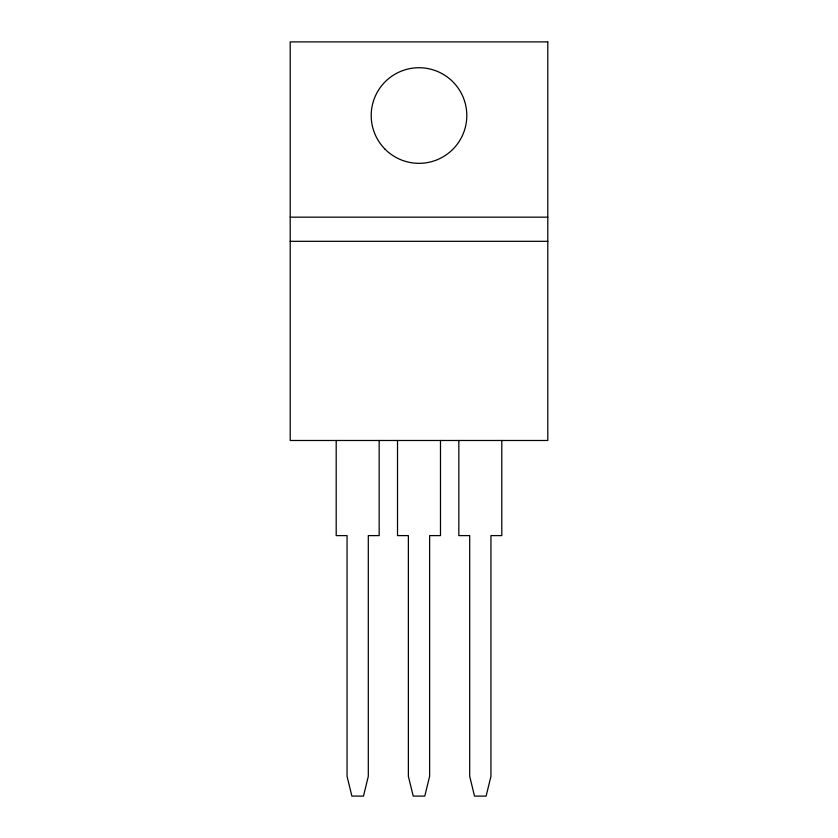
<?xml version="1.0" encoding="UTF-8"?>
<svg xmlns="http://www.w3.org/2000/svg" width="838" height="838" viewBox="0 0 838 838"><rect width="100%" height="100%" fill="white"/><g stroke="black" fill="none" stroke-linecap="round" stroke-linejoin="round"><path stroke-width="1.26" d="M290.199 217.168L547.801 217.168M290.199 241.313L547.801 241.313M501.805 440.484L501.805 535.608L490.942 535.608L490.942 776.323L486.113 796.1L474.528 796.1L469.699 776.323L469.699 535.608L458.836 535.608L458.836 440.484M440.484 440.484L440.484 535.608L429.622 535.608L429.622 776.323L424.793 796.1L413.207 796.1L408.378 776.323L408.378 535.608L397.516 535.608L397.516 440.484M379.164 440.484L379.164 535.608L368.301 535.608L368.301 776.323L363.472 796.1L351.887 796.1L347.058 776.323L347.058 535.608L336.195 535.608L336.195 440.484M547.801 41.9L290.199 41.9L290.199 440.484L547.801 440.484L547.801 41.9M385.197 149.332A47.797 47.797 0 0 0 465.174 127.91A47.797 47.797 0 0 0 406.629 69.365A47.797 47.797 0 0 0 385.197 149.332"/></g></svg>
